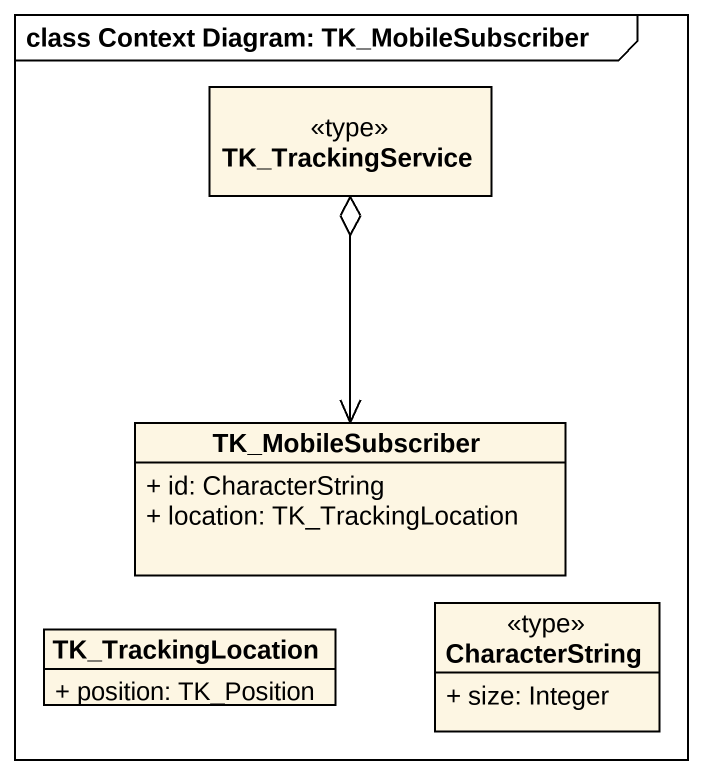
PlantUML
@startuml
mainframe class Context Diagram: TK_MobileSubscriber
hide circle
hide empty members
skinparam classAttributeIconSize 0
class TK_TrackingService <<type>>
class TK_MobileSubscriber {
  + id: CharacterString
  + location: TK_TrackingLocation
}
class TK_TrackingLocation {
  + position: TK_Position
}
class CharacterString <<type>> {
  + size: Integer
}
TK_MobileSubscriber <-up-o TK_TrackingService
@enduml
